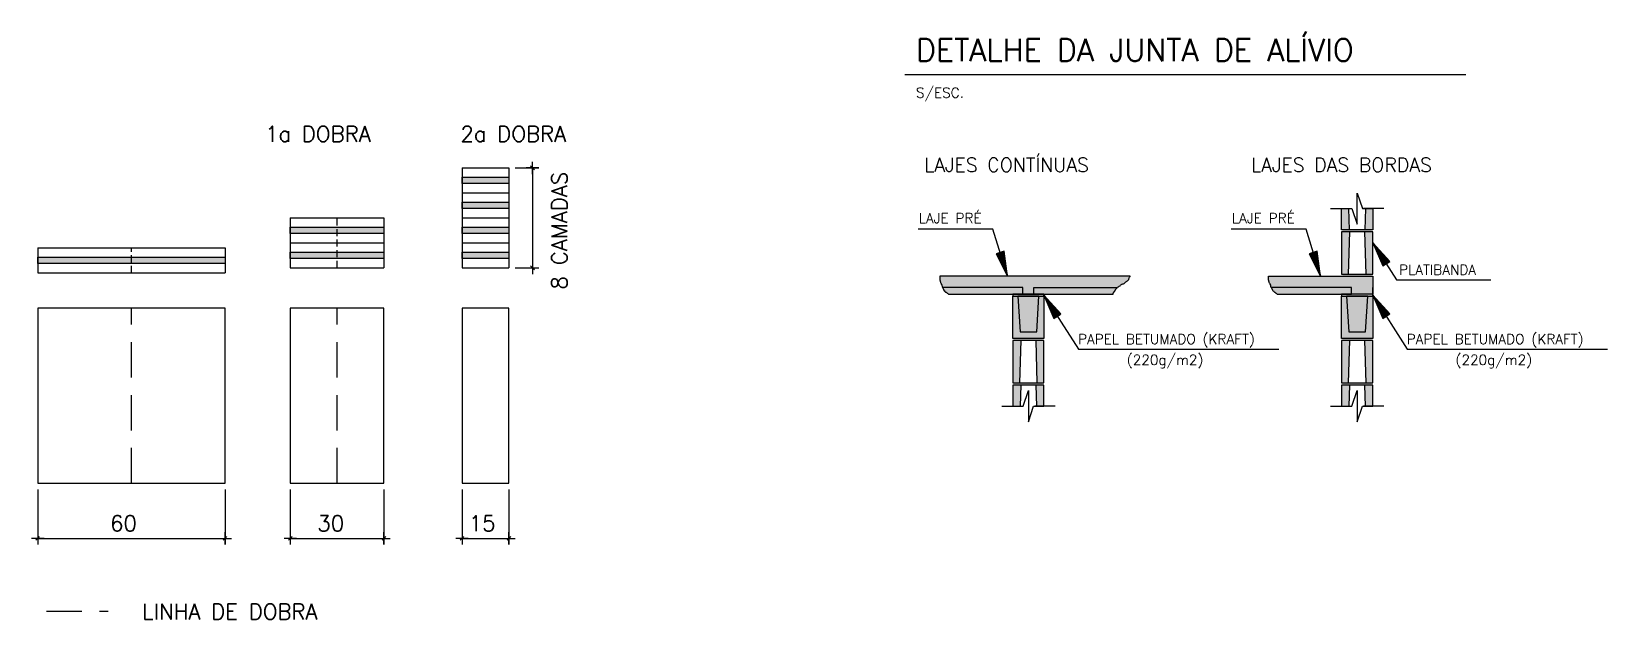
# Model space of a CAD drawing. Extents: x -14651 to 5271, y -4567 to 3191.
# Drawn here: x -9490 to -8071, y -1787 to -1257 of the extents above; entities that cross this region are included whole.
import ezdxf

# ---------------------------------------------------------------- set-up
doc = ezdxf.new("R2010")
doc.units = 0
doc.header["$LTSCALE"] = 25
doc.linetypes.add('DASHED', pattern=[19.05, 12.7, -6.35])
for name, color, linetype in [('4', 4, 'Continuous'), ('COTA', 1, 'Continuous'), ('COTAS', 1, 'Continuous'), ('EST-LINHAS', 2, 'Continuous'), ('EST-SOMBRA-PILAR', 1, 'Continuous'), ('EST-VALOR-COTA', 3, 'Continuous'), ('H1', 251, 'Continuous'), ('H2', 252, 'Continuous'), ('H3', 253, 'Continuous'), ('H7', 1, 'Continuous'), ('Linha_fina', 1, 'Continuous'), ('PENA_02', 2, 'Continuous'), ('Pena_1', 1, 'Continuous'), ('Pena_2', 2, 'Continuous'), ('PENA_3', 3, 'Continuous'), ('Pena_4', 4, 'Continuous'), ('TEXTO', 3, 'Continuous')]:
    doc.layers.add(name, color=color, linetype=linetype)
doc.styles.get("Standard").update_dxf_attribs({"font": 'romans.shx'})
doc.styles.add('Texto1', font='romans.shx', dxfattribs={"height": 9})
doc.styles.add('Texto2', font='romans.shx', dxfattribs={"height": 12.5})
doc.styles.add('Texto3', font='romans.shx', dxfattribs={"height": 20})

# ---------------------------------------------------------------- blocks, each defined once
blk = doc.blocks.new('ZD1')
at = {"layer": '4'}
for q in [(-3, -3), (3, 3)]:
    blk.add_line((0, 0), q, dxfattribs=at)
at = {"layer": 'COTAS', "color": 1}
for p, q in [((-10, 0), (0, 0)), ((0, 0), (0, 10)), ((0, 0), (10, 0)), ((0, -10), (0, 0))]:
    blk.add_line(p, q, dxfattribs=at)
blk = doc.blocks.new('A$C7D3A4ECA')
at = {"layer": 'Pena_1'}
for p, q in [((0, 14), (18.4, 14)), ((48, 14), (29.8, 14))]:
    blk.add_line(p, q, dxfattribs=at)
blk.add_lwpolyline([(10, 14), (19.3, 14), (24, 28), (24, 0), (28.7, 14), (38, 14)], dxfattribs=at)

msp = doc.modelspace()

# ---------------------------------------------------------------- hatches: boundary and pattern name
at = {"layer": 'H1'}
for points in [[(-8283.28, -1435.98), (-8309.28, -1435.98), (-8309.28, -1437.98), (-8302.28, -1437.98), (-8283.28, -1437.98)], [(-8283.28, -1475.98), (-8309.28, -1475.98), (-8309.28, -1477.98), (-8302.28, -1477.98), (-8283.28, -1477.98)], [(-8579.4, -1533.98), (-8605.4, -1533.98), (-8605.4, -1535.98), (-8598.4, -1535.98), (-8579.4, -1535.98)], [(-8283.28, -1533.98), (-8309.28, -1533.98), (-8309.28, -1535.98), (-8302.28, -1535.98), (-8283.28, -1535.98)], [(-8579.4, -1573.98), (-8605.4, -1573.98), (-8605.4, -1575.98), (-8598.4, -1575.98), (-8579.4, -1575.98)], [(-8283.28, -1573.98), (-8309.28, -1573.98), (-8309.28, -1575.98), (-8302.28, -1575.98), (-8283.28, -1575.98)]]:
    msp.add_hatch(color=256, dxfattribs=at).paths.add_polyline_path(points)
at = {"layer": 'H2'}
for points in [[(-8669.74, -1487.98), (-8669.74, -1488.18), (-8669.46, -1488.45), (-8669.46, -1488.73), (-8669.19, -1489), (-8669.19, -1489.56), (-8668.91, -1489.56), (-8668.91, -1489.83), (-8668.63, -1490.11), (-8668.63, -1490.66), (-8668.08, -1491.21), (-8667.8, -1491.21), (-8667.53, -1491.76), (-8667.25, -1492.04), (-8666.98, -1492.32), (-8666.42, -1492.32), (-8666.15, -1492.59), (-8665.87, -1492.87), (-8665.6, -1492.87), (-8665.6, -1493.14), (-8665.04, -1493.42), (-8664.77, -1493.69), (-8664.49, -1493.69), (-8664.49, -1493.98), (-8597.36, -1493.98), (-8597.36, -1487.98)], [(-8513.41, -1489.28), (-8513.14, -1489), (-8513.14, -1489), (-8513.14, -1489), (-8512.86, -1488.73), (-8512.86, -1488.73), (-8512.59, -1488.45), (-8512.31, -1488.18), (-8512.21, -1487.98), (-8587.36, -1487.98), (-8587.36, -1493.98), (-8578.36, -1493.98), (-8516.18, -1493.98), (-8516.18, -1493.69), (-8515.9, -1493.69), (-8515.9, -1493.14), (-8515.62, -1493.14), (-8515.62, -1492.59), (-8515.35, -1492.32), (-8515.07, -1492.32), (-8515.07, -1491.76), (-8514.8, -1491.49), (-8514.52, -1491.49), (-8514.52, -1490.94), (-8514.24, -1490.94), (-8514.24, -1490.38), (-8513.97, -1490.38), (-8513.97, -1489.83), (-8513.69, -1489.56), (-8513.41, -1489.28)], [(-8301.23, -1493.98), (-8301.23, -1487.98), (-8373.61, -1487.98), (-8373.61, -1488.18), (-8372.78, -1489), (-8372.78, -1489.83), (-8371.95, -1490.66), (-8371.4, -1491.76), (-8370.85, -1492.32), (-8369.47, -1492.32), (-8369.47, -1493.14), (-8367.8, -1493.98)], [(-8582.86, -1495.98), (-8601.86, -1495.98), (-8599.86, -1527.98), (-8584.86, -1527.98)], [(-8286.73, -1495.98), (-8305.73, -1495.98), (-8303.73, -1527.98), (-8288.73, -1527.98)]]:
    msp.add_hatch(color=256, dxfattribs=at).paths.add_polyline_path(points)
at = {"layer": 'H3'}
for points in [[(-9102.53, -1388.75), (-9060.34, -1388.75), (-9060.34, -1394.38), (-9102.53, -1394.38)], [(-9102.53, -1411.25), (-9060.34, -1411.25), (-9060.34, -1416.88), (-9102.53, -1416.88)], [(-8310.23, -1435.98), (-8303.23, -1435.98), (-8303.73, -1416.98), (-8310.23, -1416.98)], [(-8289.23, -1435.98), (-8282.23, -1435.98), (-8282.23, -1416.98), (-8288.73, -1416.98)], [(-9257.24, -1433.74), (-9172.86, -1433.74), (-9172.86, -1439.38), (-9257.24, -1439.38)], [(-9102.53, -1433.74), (-9060.34, -1433.74), (-9060.34, -1439.38), (-9102.53, -1439.38)], [(-8303.23, -1437.98), (-8310.23, -1437.98), (-8310.23, -1475.98), (-8304.23, -1475.98)], [(-8282.23, -1437.98), (-8289.23, -1437.98), (-8288.23, -1475.98), (-8282.23, -1475.98)], [(-9484.73, -1460.88), (-9315.98, -1460.88), (-9315.98, -1466.52), (-9484.73, -1466.52)], [(-9257.24, -1456.24), (-9172.86, -1456.24), (-9172.86, -1461.87), (-9257.24, -1461.87)], [(-9102.53, -1456.24), (-9060.34, -1456.24), (-9060.34, -1461.87), (-9102.53, -1461.87)], [(-8503.64, -1482.36), (-8503.2, -1482.16), (-8502.92, -1481.88), (-8502.51, -1481.47), (-8501.82, -1480.78), (-8501.54, -1479.49), (-8501.54, -1479.21), (-8501.26, -1478.66), (-8500.71, -1478.11), (-8500.71, -1477.98), (-8576.36, -1477.98), (-8672.22, -1477.98), (-8672.22, -1481.55), (-8671.95, -1481.83), (-8671.95, -1482.38), (-8671.67, -1483.21), (-8671.67, -1483.49), (-8671.39, -1484.31), (-8671.12, -1484.59), (-8670.84, -1484.87), (-8670.84, -1485.14), (-8670.29, -1485.97), (-8670.01, -1486.52), (-8670.01, -1487.35), (-8669.74, -1487.62), (-8669.74, -1487.98), (-8597.36, -1487.98), (-8597.36, -1493.98), (-8587.36, -1493.98), (-8587.36, -1487.98), (-8512.21, -1487.98), (-8512.03, -1487.62), (-8511.21, -1487.35), (-8510.65, -1486.8), (-8509.82, -1486.52), (-8509.55, -1485.97), (-8509.27, -1485.69), (-8508.44, -1485.42), (-8508.17, -1485.14), (-8507.79, -1485.08), (-8507.22, -1484.88), (-8506.74, -1484.66), (-8506.24, -1484.49), (-8505.41, -1483.74), (-8505.13, -1483.47), (-8504.58, -1482.94), (-8504.08, -1482.62)], [(-8282.23, -1477.98), (-8376.1, -1477.98), (-8376.1, -1481.55), (-8375.82, -1481.83), (-8375.82, -1482.38), (-8375.54, -1483.21), (-8375.54, -1483.49), (-8375.27, -1484.31), (-8374.71, -1484.87), (-8374.71, -1485.14), (-8374.16, -1485.97), (-8373.89, -1486.52), (-8373.89, -1487.35), (-8373.61, -1487.62), (-8373.61, -1487.98), (-8301.23, -1487.98), (-8301.23, -1493.98), (-8282.23, -1493.98)], [(-8601.86, -1495.98), (-8606.36, -1495.98), (-8606.36, -1533.98), (-8578.36, -1533.98), (-8578.36, -1495.98), (-8582.86, -1495.98), (-8584.86, -1527.98), (-8599.86, -1527.98)], [(-8305.73, -1495.98), (-8310.23, -1495.98), (-8310.23, -1533.98), (-8282.23, -1533.98), (-8282.23, -1495.98), (-8286.73, -1495.98), (-8288.73, -1527.98), (-8303.73, -1527.98)], [(-8599.36, -1535.98), (-8606.36, -1535.98), (-8606.36, -1573.98), (-8600.36, -1573.98)], [(-8578.36, -1535.98), (-8585.36, -1535.98), (-8584.36, -1573.98), (-8578.36, -1573.98)], [(-8303.23, -1535.98), (-8310.23, -1535.98), (-8310.23, -1573.98), (-8304.23, -1573.98)], [(-8282.23, -1535.98), (-8289.23, -1535.98), (-8288.23, -1573.98), (-8282.23, -1573.98)], [(-8606.36, -1594.98), (-8599.86, -1594.98), (-8599.36, -1575.98), (-8606.36, -1575.98)], [(-8584.86, -1594.98), (-8578.36, -1594.98), (-8578.36, -1575.98), (-8585.36, -1575.98)], [(-8310.23, -1594.98), (-8303.73, -1594.98), (-8303.23, -1575.98), (-8310.23, -1575.98)], [(-8288.73, -1594.98), (-8282.23, -1594.98), (-8282.23, -1575.98), (-8289.23, -1575.98)]]:
    msp.add_hatch(color=256, dxfattribs=at).paths.add_polyline_path(points)
at = {"layer": 'H7'}
for points in [[(-8578.36, -1495.98), (-8578.36, -1493.98), (-8606.36, -1493.98), (-8606.36, -1495.98)], [(-8282.23, -1495.98), (-8282.23, -1493.98), (-8310.23, -1493.98), (-8310.23, -1495.98)]]:
    msp.add_hatch(color=256, dxfattribs=at).paths.add_polyline_path(points)

# ---------------------------------------------------------------- linework, layer by layer
at = {"layer": 'COTA'}
for p, q in [((-9054.72, -1380.32), (-9033.46, -1380.32)), ((-9039.08, -1380.88), (-9039.08, -1469.74)), ((-9054.72, -1470.31), (-9033.46, -1470.31)), ((-9484.73, -1670.04), (-9484.73, -1719.79)), ((-9315.98, -1670.04), (-9315.98, -1719.79)), ((-9257.24, -1670.04), (-9257.24, -1719.79)), ((-9172.86, -1670.04), (-9172.86, -1719.79)), ((-9102.53, -1670.04), (-9102.53, -1719.79)), ((-9060.34, -1670.04), (-9060.34, -1719.79)), ((-9484.16, -1714.17), (-9316.54, -1714.17)), ((-9256.68, -1714.17), (-9173.43, -1714.17)), ((-9101.97, -1714.17), (-9060.91, -1714.17))]:
    msp.add_line(p, q, dxfattribs=at)
at = {"layer": 'EST-LINHAS'}
for p, q in [((-9102.53, -1380.32), (-9102.53, -1470.31)), ((-9102.53, -1380.32), (-9060.34, -1380.32)), ((-9060.34, -1380.32), (-9060.34, -1470.31)), ((-9102.53, -1402.81), (-9060.34, -1402.81)), ((-9257.24, -1425.31), (-9257.24, -1470.31)), ((-9257.24, -1425.31), (-9172.86, -1425.31)), ((-9172.86, -1425.31), (-9172.86, -1470.31)), ((-9102.53, -1425.31), (-9060.34, -1425.31)), ((-9257.24, -1447.81), (-9172.86, -1447.81)), ((-9102.53, -1447.81), (-9060.34, -1447.81)), ((-9484.73, -1452.45), (-9315.98, -1452.45)), ((-9484.73, -1452.45), (-9484.73, -1474.95)), ((-9315.98, -1452.45), (-9315.98, -1474.95)), ((-9484.73, -1474.95), (-9315.98, -1474.95)), ((-9257.24, -1470.31), (-9172.86, -1470.31)), ((-9102.53, -1470.31), (-9060.34, -1470.31))]:
    msp.add_line(p, q, dxfattribs=at)
for points in [[(-9484.73, -1664.41), (-9315.98, -1664.41), (-9315.98, -1506.59), (-9484.73, -1506.59)], [(-9257.24, -1664.41), (-9172.86, -1664.41), (-9172.86, -1506.59), (-9257.24, -1506.59)], [(-9102.53, -1664.41), (-9060.34, -1664.41), (-9060.34, -1506.59), (-9102.53, -1506.59)]]:
    msp.add_lwpolyline(points, close=True, dxfattribs=at)
at = {"layer": 'EST-SOMBRA-PILAR'}
for points in [[(-9102.53, -1388.75), (-9060.34, -1388.75), (-9060.34, -1394.38), (-9102.53, -1394.38), (-9102.53, -1388.75)], [(-9102.53, -1411.25), (-9060.34, -1411.25), (-9060.34, -1416.88), (-9102.53, -1416.88), (-9102.53, -1411.25)], [(-9257.24, -1433.74), (-9172.86, -1433.74), (-9172.86, -1439.38), (-9257.24, -1439.38), (-9257.24, -1433.74)], [(-9102.53, -1433.74), (-9060.34, -1433.74), (-9060.34, -1439.38), (-9102.53, -1439.38), (-9102.53, -1433.74)], [(-9484.73, -1460.88), (-9315.98, -1460.88), (-9315.98, -1466.52), (-9484.73, -1466.52), (-9484.73, -1460.88)], [(-9257.24, -1456.24), (-9172.86, -1456.24), (-9172.86, -1461.87), (-9257.24, -1461.87), (-9257.24, -1456.24)], [(-9102.53, -1456.24), (-9060.34, -1456.24), (-9060.34, -1461.87), (-9102.53, -1461.87), (-9102.53, -1456.24)]]:
    msp.add_lwpolyline(points, dxfattribs=at)
at = {"layer": 'Linha_fina', "linetype": 'DASHED', "ltscale": 0.02}
for p, q in [((-9215.05, -1470.31), (-9215.05, -1425.31)), ((-9400.35, -1474.95), (-9400.35, -1452.45))]:
    msp.add_line(p, q, dxfattribs=at)
at = {"layer": 'Linha_fina'}
for p, q in [((-8624.43, -1435.44), (-8691.74, -1435.44)), ((-8611.27, -1477.98), (-8624.43, -1435.44)), ((-8342.32, -1435.44), (-8409.63, -1435.44)), ((-8329.16, -1477.98), (-8342.32, -1435.44)), ((-8282.23, -1447.71), (-8273.25, -1468.68)), ((-8266.94, -1464.64), (-8282.23, -1447.71)), ((-8282.23, -1447.71), (-8272.46, -1468.18)), ((-8271.67, -1467.67), (-8282.23, -1447.71)), ((-8282.23, -1447.71), (-8270.88, -1467.17)), ((-8269.3, -1466.16), (-8282.23, -1447.71)), ((-8282.23, -1447.71), (-8268.52, -1465.65)), ((-8267.73, -1465.14), (-8282.23, -1447.71)), ((-8282.23, -1447.71), (-8260.75, -1481.27)), ((-8614.34, -1455.38), (-8621.51, -1457.59)), ((-8621.51, -1457.59), (-8611.27, -1477.98)), ((-8619.72, -1457.04), (-8620.61, -1457.32)), ((-8620.61, -1457.32), (-8611.27, -1477.98)), ((-8611.27, -1477.98), (-8619.72, -1457.04)), ((-8617.03, -1456.21), (-8618.82, -1456.76)), ((-8618.82, -1456.76), (-8611.27, -1477.98)), ((-8611.27, -1477.98), (-8617.03, -1456.21)), ((-8615.24, -1455.65), (-8616.13, -1455.93)), ((-8616.13, -1455.93), (-8611.27, -1477.98)), ((-8611.27, -1477.98), (-8615.24, -1455.65)), ((-8611.27, -1477.98), (-8614.34, -1455.38)), ((-8332.23, -1455.38), (-8339.4, -1457.59)), ((-8339.4, -1457.59), (-8329.16, -1477.98)), ((-8337.61, -1457.04), (-8338.5, -1457.32)), ((-8338.5, -1457.32), (-8329.16, -1477.98)), ((-8329.16, -1477.98), (-8337.61, -1457.04)), ((-8334.92, -1456.21), (-8336.71, -1456.76)), ((-8336.71, -1456.76), (-8329.16, -1477.98)), ((-8329.16, -1477.98), (-8334.92, -1456.21)), ((-8333.13, -1455.65), (-8334.03, -1455.93)), ((-8334.03, -1455.93), (-8329.16, -1477.98)), ((-8329.16, -1477.98), (-8333.13, -1455.65)), ((-8329.16, -1477.98), (-8332.23, -1455.38)), ((-8273.25, -1468.68), (-8266.94, -1464.64)), ((-8272.46, -1468.18), (-8271.67, -1467.67)), ((-8270.88, -1467.17), (-8269.3, -1466.16)), ((-8260.75, -1481.27), (-8175.97, -1481.27)), ((-8578.36, -1494.98), (-8569.38, -1515.95)), ((-8563.06, -1511.9), (-8578.36, -1494.98)), ((-8578.36, -1494.98), (-8568.59, -1515.44)), ((-8567.8, -1514.94), (-8578.36, -1494.98)), ((-8578.36, -1494.98), (-8567.01, -1514.43)), ((-8565.43, -1513.42), (-8578.36, -1494.98)), ((-8578.36, -1494.98), (-8564.64, -1512.91)), ((-8563.85, -1512.41), (-8578.36, -1494.98)), ((-8578.36, -1494.98), (-8547.28, -1543.54)), ((-8282.23, -1494.98), (-8273.25, -1515.95)), ((-8266.94, -1511.9), (-8282.23, -1494.98)), ((-8282.23, -1494.98), (-8272.46, -1515.44)), ((-8271.67, -1514.94), (-8282.23, -1494.98)), ((-8282.23, -1494.98), (-8270.88, -1514.43)), ((-8269.3, -1513.42), (-8282.23, -1494.98)), ((-8282.23, -1494.98), (-8268.52, -1512.91)), ((-8267.73, -1512.41), (-8282.23, -1494.98)), ((-8282.23, -1494.98), (-8251.15, -1543.54)), ((-8569.38, -1515.95), (-8563.06, -1511.9)), ((-8568.59, -1515.44), (-8567.8, -1514.94)), ((-8567.01, -1514.43), (-8565.43, -1513.42)), ((-8564.64, -1512.91), (-8563.85, -1512.41)), ((-8273.25, -1515.95), (-8266.94, -1511.9)), ((-8272.46, -1515.44), (-8271.67, -1514.94)), ((-8270.88, -1514.43), (-8269.3, -1513.42)), ((-8547.28, -1543.54), (-8366.91, -1543.54)), ((-8251.15, -1543.54), (-8070.79, -1543.54))]:
    msp.add_line(p, q, dxfattribs=at)
at = {"layer": 'Linha_fina', "linetype": 'DASHED', "ltscale": 0.1}
for p, q in [((-9400.35, -1664.41), (-9400.35, -1506.59)), ((-9215.05, -1664.41), (-9215.05, -1506.59)), ((-9476.86, -1779.74), (-9421.27, -1779.74))]:
    msp.add_line(p, q, dxfattribs=at)
at = {"layer": 'PENA_02', "linetype": 'Continuous'}
for p, q in [((-8597.36, -1487.98), (-8669.74, -1487.98)), ((-8597.36, -1493.98), (-8597.36, -1487.98)), ((-8587.36, -1487.98), (-8512.21, -1487.98)), ((-8587.36, -1493.98), (-8587.36, -1487.98)), ((-8301.23, -1487.98), (-8373.61, -1487.98)), ((-8301.23, -1493.98), (-8301.23, -1487.98)), ((-8282.23, -1493.98), (-8282.23, -1487.98))]:
    msp.add_line(p, q, dxfattribs=at)
msp.add_lwpolyline([(-8671.67, -1483.21), (-8671.67, -1483.49), (-8671.39, -1484.31), (-8671.12, -1484.59), (-8670.84, -1484.87), (-8670.84, -1485.14), (-8670.29, -1485.97), (-8670.01, -1486.52), (-8670.01, -1487.35), (-8669.74, -1487.62), (-8669.74, -1488.18), (-8669.46, -1488.45), (-8669.46, -1488.73), (-8669.19, -1489), (-8669.19, -1489.56), (-8668.91, -1489.56), (-8668.91, -1489.83), (-8668.63, -1490.11), (-8668.63, -1490.66), (-8668.36, -1490.94), (-8668.08, -1491.21), (-8667.8, -1491.21), (-8667.53, -1491.76), (-8667.25, -1492.04), (-8666.98, -1492.32), (-8666.42, -1492.32), (-8666.15, -1492.59), (-8665.87, -1492.87), (-8665.6, -1492.87), (-8665.6, -1493.14), (-8665.04, -1493.42), (-8664.77, -1493.69), (-8664.49, -1493.69), (-8664.49, -1493.98), (-8516.18, -1493.98), (-8516.18, -1493.69), (-8515.9, -1493.69), (-8515.9, -1493.14), (-8515.62, -1493.14), (-8515.62, -1492.59), (-8515.35, -1492.32), (-8515.07, -1492.32), (-8515.07, -1491.76), (-8514.8, -1491.49), (-8514.52, -1491.49), (-8514.52, -1490.94), (-8514.24, -1490.94), (-8514.24, -1490.38), (-8513.97, -1490.38), (-8513.97, -1489.83), (-8513.69, -1489.56), (-8513.41, -1489.28), (-8513.14, -1489), (-8512.86, -1488.73), (-8512.59, -1488.45), (-8512.31, -1488.18), (-8512.03, -1487.62), (-8511.21, -1487.35), (-8510.93, -1487.07), (-8510.65, -1486.8), (-8509.82, -1486.52), (-8509.55, -1485.97), (-8509.27, -1485.69), (-8508.44, -1485.42), (-8508.17, -1485.14), (-8507.79, -1485.08), (-8507.22, -1484.88), (-8506.74, -1484.66), (-8506.74, -1484.66), (-8506.24, -1484.49), (-8506.24, -1484.49), (-8505.41, -1483.74), (-8505.13, -1483.47), (-8504.58, -1482.94), (-8504.08, -1482.62), (-8503.64, -1482.36), (-8503.2, -1482.16), (-8502.92, -1481.88), (-8502.09, -1481.05), (-8501.82, -1480.78), (-8501.54, -1479.49), (-8501.54, -1479.21), (-8501.26, -1478.66), (-8500.71, -1478.11), (-8500.71, -1477.98), (-8672.22, -1477.98), (-8672.22, -1481.55), (-8671.95, -1481.83), (-8671.95, -1482.38), (-8671.67, -1483.21)], dxfattribs=at)
at = {"layer": 'Pena_2'}
for p, q in [((-8303.23, -1435.98), (-8303.73, -1416.98)), ((-8288.73, -1416.98), (-8289.23, -1435.98)), ((-8599.36, -1575.98), (-8599.86, -1594.98)), ((-8585.36, -1575.98), (-8599.36, -1575.98)), ((-8584.86, -1594.98), (-8585.36, -1575.98)), ((-8303.23, -1575.98), (-8303.73, -1594.98)), ((-8289.23, -1575.98), (-8303.23, -1575.98)), ((-8288.73, -1594.98), (-8289.23, -1575.98))]:
    msp.add_line(p, q, dxfattribs=at)
for points in [[(-8282.23, -1416.98), (-8282.23, -1435.98), (-8310.23, -1435.98), (-8310.23, -1416.98)], [(-8310.23, -1475.98), (-8282.23, -1475.98), (-8282.23, -1437.98), (-8310.23, -1437.98), (-8310.23, -1475.98)], [(-8304.23, -1475.98), (-8288.23, -1475.98), (-8289.23, -1437.98), (-8303.23, -1437.98), (-8304.23, -1475.98)], [(-8301.23, -1493.98), (-8301.23, -1487.98), (-8373.61, -1487.98), (-8373.61, -1487.62), (-8373.89, -1487.35), (-8373.89, -1486.52), (-8374.16, -1485.97), (-8374.71, -1485.14), (-8374.71, -1484.87), (-8375.27, -1484.31), (-8375.54, -1483.49), (-8375.54, -1483.21), (-8375.82, -1482.38), (-8375.82, -1481.83), (-8376.1, -1481.55), (-8376.1, -1477.98), (-8282.23, -1477.98), (-8282.23, -1493.98), (-8301.23, -1493.98)], [(-8368.36, -1493.98), (-8301.23, -1493.98), (-8301.23, -1487.98), (-8373.61, -1487.98), (-8373.61, -1488.18), (-8373.33, -1488.45), (-8373.33, -1488.73), (-8373.06, -1489), (-8373.06, -1489.56), (-8372.78, -1489.56), (-8372.78, -1489.83), (-8372.51, -1490.11), (-8372.51, -1490.66), (-8371.95, -1491.21), (-8371.68, -1491.21), (-8371.4, -1491.76), (-8370.85, -1492.32), (-8370.3, -1492.32), (-8369.74, -1492.87), (-8369.47, -1492.87), (-8369.47, -1493.14), (-8368.92, -1493.42), (-8368.64, -1493.69), (-8368.36, -1493.69), (-8368.36, -1493.98)], [(-8606.36, -1495.98), (-8578.36, -1495.98), (-8578.36, -1533.98), (-8606.36, -1533.98), (-8606.36, -1495.98)], [(-8599.86, -1527.98), (-8584.86, -1527.98), (-8582.86, -1495.98), (-8601.86, -1495.98), (-8599.86, -1527.98)], [(-8599.86, -1527.98), (-8584.86, -1527.98), (-8582.86, -1495.98), (-8601.86, -1495.98), (-8599.86, -1527.98)], [(-8310.23, -1495.98), (-8282.23, -1495.98), (-8282.23, -1533.98), (-8310.23, -1533.98), (-8310.23, -1495.98)], [(-8303.73, -1527.98), (-8288.73, -1527.98), (-8286.73, -1495.98), (-8305.73, -1495.98), (-8303.73, -1527.98)], [(-8303.73, -1527.98), (-8288.73, -1527.98), (-8286.73, -1495.98), (-8305.73, -1495.98), (-8303.73, -1527.98)], [(-8606.36, -1573.98), (-8578.36, -1573.98), (-8578.36, -1535.98), (-8606.36, -1535.98), (-8606.36, -1573.98)], [(-8600.36, -1573.98), (-8584.36, -1573.98), (-8585.36, -1535.98), (-8599.36, -1535.98), (-8600.36, -1573.98)], [(-8310.23, -1573.98), (-8282.23, -1573.98), (-8282.23, -1535.98), (-8310.23, -1535.98), (-8310.23, -1573.98)], [(-8304.23, -1573.98), (-8288.23, -1573.98), (-8289.23, -1535.98), (-8303.23, -1535.98), (-8304.23, -1573.98)], [(-8578.36, -1594.98), (-8578.36, -1575.98), (-8606.36, -1575.98), (-8606.36, -1594.98)], [(-8282.23, -1594.98), (-8282.23, -1575.98), (-8310.23, -1575.98), (-8310.23, -1594.98)]]:
    msp.add_lwpolyline(points, dxfattribs=at)
at = {"layer": 'PENA_3'}
for points in [[(-8606.36, -1495.98), (-8578.36, -1495.98), (-8578.36, -1493.98), (-8606.36, -1493.98), (-8606.36, -1495.98)], [(-8310.23, -1495.98), (-8282.23, -1495.98), (-8282.23, -1493.98), (-8310.23, -1493.98), (-8310.23, -1495.98)]]:
    msp.add_lwpolyline(points, dxfattribs=at)
at = {"layer": 'Pena_4'}
msp.add_line((-8703.62, -1296.05), (-8198.47, -1296.05), dxfattribs=at)

# ---------------------------------------------------------------- block references
at = {"layer": 'COTA', "xscale": 0.5625, "yscale": 0.5625, "zscale": 0.5625}
for p, rotation in [((-9039.08, -1380.32), 90), ((-9039.08, -1470.31), 270), ((-9484.73, -1714.17), 180), ((-9257.24, -1714.17), 180), ((-9102.53, -1714.17), 180)]:
    msp.add_blockref('ZD1', p, dxfattribs=dict(at, rotation=rotation))
for p in [(-9315.98, -1714.17), (-9172.86, -1714.17), (-9060.34, -1714.17)]:
    msp.add_blockref('ZD1', p, dxfattribs=at)
at = {"layer": 'Pena_1', "xscale": -1, "rotation": 180}
msp.add_blockref('A$C7D3A4ECA', (-8320.23, -1402.98), dxfattribs=at)
at = {"layer": 'Pena_1'}
for p in [(-8616.36, -1608.98), (-8320.23, -1608.98)]:
    msp.add_blockref('A$C7D3A4ECA', p, dxfattribs=at)

# ---------------------------------------------------------------- texts
at = {"layer": 'EST-VALOR-COTA'}
for s, height, p in [('1a DOBRA', 14.064, (-9279.97, -1356.71)), ('2a DOBRA', 14.064, (-9103.97, -1356.71)), ('60', 14.064, (-9419.48, -1707.6)), ('30', 14.064, (-9232.92, -1707.6)), ('15', 14.064, (-9096.59, -1707.6)), ('LINHA DE DOBRA', 14.0641, (-9390.57, -1787.25))]:
    msp.add_text(s, height=height, dxfattribs=at).set_placement(p)
msp.add_text('8 CAMADAS', height=14.064, rotation=90, dxfattribs=at).set_placement((-9007.82, -1489.77))
at = {"layer": 'TEXTO', "color": 4, "style": 'Texto3'}
msp.add_text('DETALHE DA JUNTA DE ALÍVIO', height=20, dxfattribs=at).set_placement((-8693.62, -1284.05))
at = {"layer": 'TEXTO', "color": 2, "style": 'Texto1'}
for s, p in [('S/ESC. ', (-8693.62, -1317.04)), ('LAJE PRÉ', (-8691.25, -1430.06)), ('LAJE PRÉ', (-8409.14, -1430.06)), ('PLATIBANDA', (-8258.57, -1476.56)), ('PAPEL BETUMADO (KRAFT)', (-8547.75, -1539.04)), ('PAPEL BETUMADO (KRAFT)', (-8251.63, -1539.04)), ('(220g/m2)', (-8503.82, -1557.76)), ('(220g/m2)', (-8207.69, -1557.76))]:
    msp.add_text(s, height=9, dxfattribs=at).set_placement(p)
at = {"layer": 'TEXTO', "color": 3, "style": 'Texto2'}
for s, p in [('LAJES CONTÍNUAS', (-8686.28, -1383.86)), ('LAJES DAS BORDAS', (-8391.8, -1383.86))]:
    msp.add_text(s, height=12.5, dxfattribs=at).set_placement(p)

doc.saveas('drawing.dxf')
